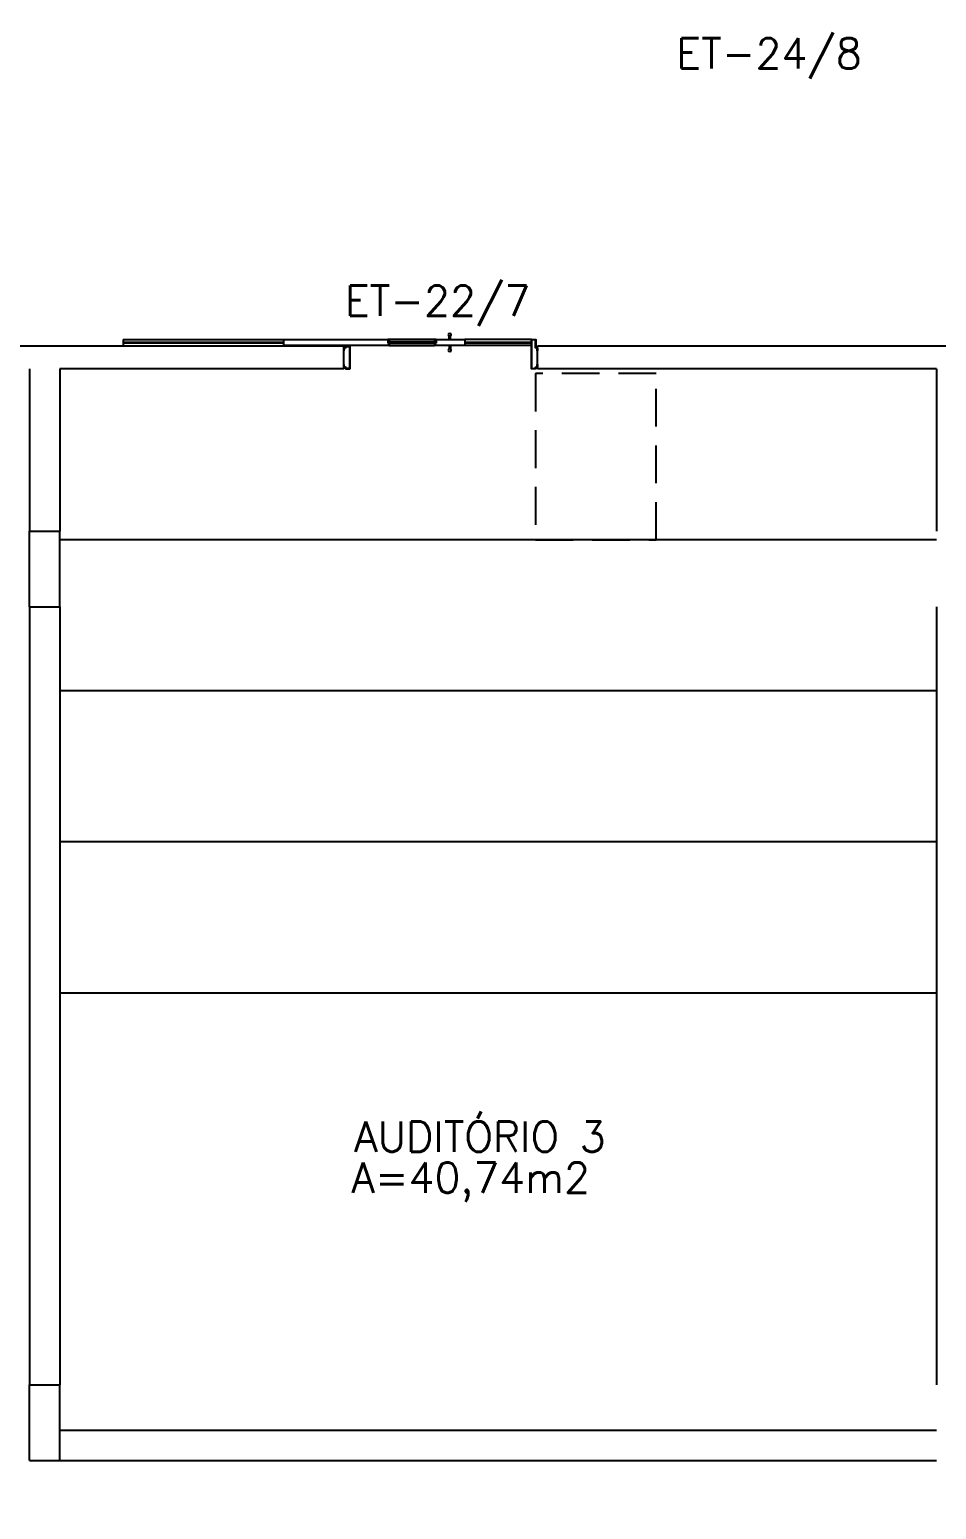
# Model space of a CAD drawing. Header units: millimetres. Extents: x 2128 to 2646, y 1972 to 2207.
# Drawn here: x 2476.24 to 2482.24, y 2031.17 to 2040.96 of the extents above; entities that cross this region are included whole.
import ezdxf

# ---------------------------------------------------------------- set-up
doc = ezdxf.new("R2010")
doc.units = ezdxf.units.MM
doc.linetypes.add('HIDDEN', pattern=[0.375, 0.25, -0.125])
for name, color, linetype in [('AR-ALV', 2, 'Continuous'), ('AR-ESTC', 3, 'Continuous'), ('AR-PISO-V', 1, 'Continuous'), ('AR-PROJ', 1, 'HIDDEN'), ('ar-talude', 1, 'Continuous'), ('DT-ESQ-PERFIL U-C', 2, 'Continuous'), ('ENDEREÇO', 2, 'Continuous'), ('maçaneta', 1, 'Continuous'), ('PM-V', 1, 'Continuous'), ('PM-VIDRO', 2, 'Continuous'), ('pm1', 2, 'Continuous'), ('TEXTO', 2, 'Continuous'), ('Área', 2, 'Continuous')]:
    doc.layers.add(name, color=color, linetype=linetype)
doc.styles.add('UNB-100', font='simplex.shx', dxfattribs={"height": 0.2})
doc.styles.add('UNB1-100', font='simplex.shx', dxfattribs={"height": 0.2})

# ---------------------------------------------------------------- blocks, each defined once
blk = doc.blocks.new('PM10')
at = {"layer": 'DT-ESQ-PERFIL U-C'}
for p, q in [((-0.01, 0.12), (-0.01, 0.1385)), ((-0.008, 0.12), (-0.01, 0.12)), ((-0.0085, 0.14), (0, 0.14)), ((0.0005, 0.138), (-0.008, 0.138)), ((-0.008, 0.138), (-0.008, 0.12)), ((0, 0.14), (0, 0.1485)), ((0.0015, 0.15), (0.0285, 0.15)), ((0.028, 0.148), (0.002, 0.148)), ((0.002, 0.148), (0.002, 0.1395)), ((0.028, 0.148), (0.028, 0.002)), ((0.03, 0.1485), (0.03, 0.0015)), ((1.23, 0.1485), (1.23, -0.0435)), ((1.2585, 0.15), (1.2315, 0.15)), ((1.232, 0.148), (1.232, -0.043)), ((1.232, 0.148), (1.258, 0.148)), ((1.258, 0.148), (1.258, 0.1395)), ((1.2595, 0.138), (1.268, 0.138)), ((1.26, 0.14), (1.26, 0.1485)), ((1.2685, 0.14), (1.26, 0.14)), ((1.268, 0.138), (1.268, 0.12)), ((1.268, 0.12), (1.27, 0.12)), ((1.27, 0.12), (1.27, 0.1385)), ((-0.01, 0.0115), (-0.01, 0.03)), ((-0.01, 0.03), (-0.008, 0.03)), ((0, 0.01), (-0.0085, 0.01)), ((-0.008, 0.03), (-0.008, 0.012)), ((-0.008, 0.012), (0.0005, 0.012)), ((0, 0.0015), (0, 0.01)), ((0.002, 0.0105), (0.002, 0.002)), ((0.002, 0.002), (0.028, 0.002)), ((1.258, 0.0105), (1.258, -0.043)), ((1.268, 0.012), (1.2595, 0.012)), ((1.26, 0.01), (1.2685, 0.01)), ((1.26, -0.0435), (1.26, 0.01)), ((1.27, 0.03), (1.268, 0.03)), ((1.268, 0.03), (1.268, 0.012)), ((1.27, 0.0115), (1.27, 0.03)), ((0.0285, 0), (0.0015, 0)), ((1.2315, -0.045), (1.2585, -0.045)), ((1.258, -0.043), (1.232, -0.043))]:
    blk.add_line(p, q, dxfattribs=at)
for centre, start, end in [((-0.0085, 0.1385), 90, 180), ((0.0015, 0.1485), 90, 180), ((0.0005, 0.1395), 270, 0), ((0.0285, 0.1485), 0, 90), ((1.2315, 0.1485), 90, 180), ((1.2595, 0.1395), 180, 270), ((1.2585, 0.1485), 0, 90), ((1.2685, 0.1385), 0, 90), ((-0.0085, 0.0115), 180, 270), ((0.0015, 0.0015), 180, 270), ((0.0005, 0.0105), 0, 90), ((0.0285, 0.0015), 269.93864, 0), ((1.2595, 0.0105), 90, 180), ((1.2685, 0.0115), 270, 0), ((1.2315, -0.0435), 180, 270.06136), ((1.2585, -0.0435), 270, 0)]:
    blk.add_arc(centre, 0.0015, start, end, dxfattribs=at)
at = {"layer": 'maçaneta'}
for p, q in [((0.685, -0.0025), (0.685, 0.0163)), ((0.695, -0.0025), (0.695, 0.0163)), ((0.6825, -0.0025), (0.6975, -0.0025)), ((0.6825, -0.005), (0.6825, -0.0025)), ((0.6825, -0.045), (0.6825, -0.0475)), ((0.6825, -0.0475), (0.6975, -0.0475)), ((0.685, -0.0475), (0.685, -0.0663)), ((0.695, -0.0475), (0.695, -0.0663)), ((0.6975, -0.005), (0.6975, -0.0025)), ((0.6975, -0.045), (0.6975, -0.0475))]:
    blk.add_line(p, q, dxfattribs=at)
for centre in [(0.69, 0.025), (0.69, -0.075)]:
    blk.add_circle(centre, 0.01, dxfattribs=at)
at = {"layer": 'PM-V'}
for p, q in [((-1.47, -0.045), (-1.47, 0)), ((-1.47, -0.0233), (-0.41, -0.0233)), ((-1.47, -0.0267), (-0.41, -0.0267)), ((-1.47, -0.045), (-0.41, -0.045)), ((0.29, -0.005), (0.59, -0.005)), ((0.59, -0.045), (0.29, -0.045)), ((1.23, -0.005), (0.79, -0.005)), ((0.79, -0.0233), (1.23, -0.0233)), ((0.79, -0.0267), (1.23, -0.0267)), ((1.23, -0.045), (0.79, -0.045))]:
    blk.add_line(p, q, dxfattribs=at)
at = {"layer": 'PM-VIDRO'}
for p, q in [((0.29, -0.02), (0.59, -0.02)), ((0.59, -0.03), (0.29, -0.03))]:
    blk.add_line(p, q, dxfattribs=at)
at = {"layer": 'pm1'}
for p, q in [((-0.41, -0.045), (-0.41, -0.005)), ((0.29, -0.005), (-0.41, -0.005)), ((-0.41, -0.045), (0.28, -0.045)), ((0.28, -0.02), (0.29, -0.02)), ((0.28, -0.045), (0.28, -0.02)), ((0.29, -0.03), (0.28, -0.03)), ((0.29, -0.045), (0.28, -0.045)), ((0.29, -0.02), (0.29, -0.005)), ((0.29, -0.045), (0.29, -0.03)), ((0.79, -0.005), (0.59, -0.005)), ((0.59, -0.02), (0.59, -0.005)), ((0.59, -0.02), (0.6, -0.02)), ((0.6, -0.03), (0.59, -0.03)), ((0.59, -0.045), (0.59, -0.03)), ((0.6, -0.045), (0.59, -0.045)), ((0.6, -0.045), (0.6, -0.02)), ((0.6, -0.045), (0.79, -0.045)), ((0.79, -0.045), (0.79, -0.005))]:
    blk.add_line(p, q, dxfattribs=at)

msp = doc.modelspace()

# ---------------------------------------------------------------- linework, layer by layer
at = {"layer": 'AR-ALV'}
for p, q in [((2478.3165, 2038.8651), (2473.5966, 2038.8651)), ((2478.3165, 2038.7151), (2478.3165, 2038.8651)), ((2482.5365, 2038.8651), (2479.5965, 2038.8651)), ((2479.5965, 2038.7151), (2479.5965, 2038.8651)), ((2476.2365, 2038.7151), (2476.2365, 2037.6401)), ((2476.4365, 2038.7151), (2476.4365, 2037.6401)), ((2478.3165, 2038.7151), (2476.4365, 2038.7151)), ((2482.2365, 2038.7151), (2479.5965, 2038.7151)), ((2482.2365, 2038.7151), (2482.2365, 2037.6401)), ((2476.2365, 2037.1401), (2476.2365, 2031.9901)), ((2476.4365, 2037.1401), (2476.4365, 2031.9901)), ((2482.2365, 2037.1401), (2482.2365, 2031.9901)), ((2476.2365, 2034.9151), (2476.2365, 2031.9901)), ((2476.4365, 2031.6901), (2482.2365, 2031.6901)), ((2476.4365, 2031.4901), (2482.2365, 2031.4901))]:
    msp.add_line(p, q, dxfattribs=at)
at = {"layer": 'AR-ESTC'}
for p, q in [((2476.2365, 2037.6401), (2476.4365, 2037.6401)), ((2476.2365, 2037.1401), (2476.2365, 2037.6401)), ((2476.4365, 2037.3901), (2476.4365, 2037.6401)), ((2476.4365, 2037.1401), (2476.4365, 2037.3901)), ((2476.2365, 2037.1401), (2476.4365, 2037.1401)), ((2476.2365, 2031.9901), (2476.4365, 2031.9901)), ((2476.2365, 2031.4901), (2476.2365, 2031.9901)), ((2476.4365, 2031.7401), (2476.4365, 2031.9901)), ((2476.4365, 2031.4901), (2476.4365, 2031.7401)), ((2476.2365, 2031.4901), (2476.4365, 2031.4901))]:
    msp.add_line(p, q, dxfattribs=at)
at = {"layer": 'AR-PISO-V'}
for p, q in [((2482.2365, 2037.5841), (2476.4365, 2037.5841)), ((2482.2365, 2036.5841), (2476.4365, 2036.5841)), ((2482.2365, 2035.5841), (2476.4365, 2035.5841)), ((2482.2365, 2034.5841), (2476.4365, 2034.5841))]:
    msp.add_line(p, q, dxfattribs=at)
at = {"layer": 'AR-PROJ'}
for p, q in [((2479.5832, 2038.6841), (2479.5832, 2037.5841)), ((2480.3832, 2038.6841), (2479.5832, 2038.6841)), ((2480.3832, 2037.5841), (2480.3832, 2038.6841)), ((2479.5832, 2037.5841), (2480.3832, 2037.5841))]:
    msp.add_line(p, q, dxfattribs=at)
at = {"layer": 'ar-talude'}
msp.add_open_spline([(2450.6541, 2053.8237), (2451.1573, 2047.3259), (2453.8437, 2032.3301), (2471.2283, 2019.1844), (2482.4538, 2021.8974), (2490.735, 2027.597), (2497.912, 2040.0992), (2502.9181, 2051.0293), (2507.4821, 2059.7435), (2509.4948, 2065.5907)], degree=3, knots=[0.874603, 0.874603, 0.874603, 0.874603, 13.033613, 24.300817, 33.994288, 45.623477, 57.311406, 66.544355, 85.146679, 85.146679, 85.146679, 85.146679], dxfattribs=at)

# ---------------------------------------------------------------- block references
at = {"layer": 'AR-ESTC', "xscale": -1, "rotation": 180}
msp.add_blockref('PM10', (2478.3265, 2038.8651), dxfattribs=at)

# ---------------------------------------------------------------- texts
at = {"layer": 'ENDEREÇO', "style": 'UNB1-100'}
for s, p in [('ET-24/8', (2480.5167, 2040.7034)), ('ET-22/7', (2478.3237, 2039.0663))]:
    msp.add_text(s, height=0.2, dxfattribs=at).set_placement(p)
at = {"layer": 'TEXTO', "style": 'UNB-100'}
msp.add_text('AUDITÓRIO 3', height=0.2, dxfattribs=at).set_placement((2478.3851, 2033.5339))
at = {"layer": 'Área', "style": 'UNB-100'}
msp.add_text('A=40,74m2', height=0.2, dxfattribs=at).set_placement((2478.3669, 2033.2627))

doc.saveas('drawing.dxf')
